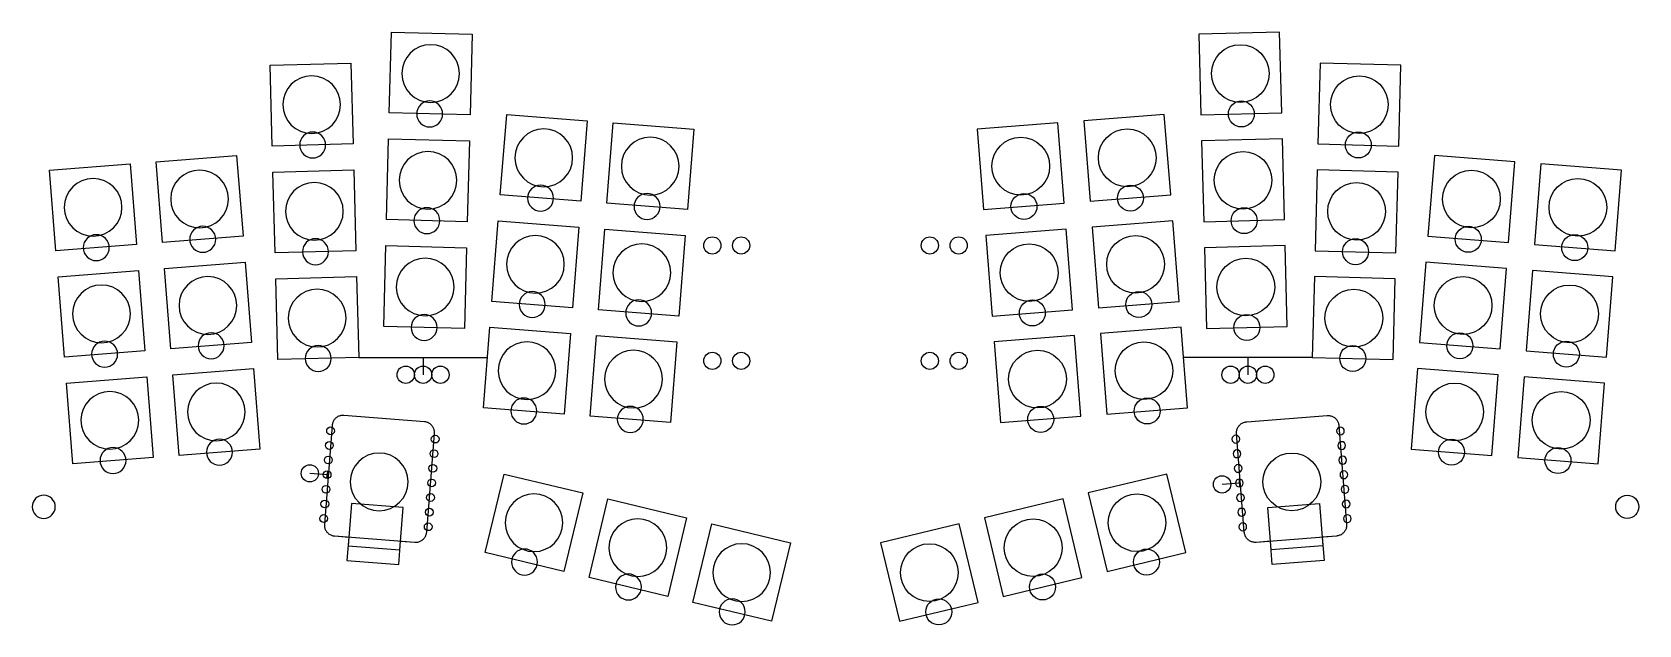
# Model space of a CAD drawing. Header units: millimetres. Extents: x -174 to 104, y -43 to 60.
import ezdxf

# ---------------------------------------------------------------- set-up
doc = ezdxf.new("R2010")
doc.units = ezdxf.units.MM
doc.layers.add('pcb-guides', color=230, linetype='Continuous', true_color=0xff0083)

msp = doc.modelspace()

# ---------------------------------------------------------------- linework, layer by layer
at = {"layer": 'pcb-guides'}
for points in [[(-98.31, 45.76), (-112.31, 46.12), (-111.94, 60.12), (-97.95, 59.75)], [(28.31, 45.76), (42.31, 46.12), (41.94, 60.12), (27.95, 59.75)], [(-118.58, 40.74), (-132.58, 40.38), (-132.94, 54.37), (-118.95, 54.74)], [(48.58, 40.74), (62.58, 40.38), (62.94, 54.37), (48.95, 54.74)], [(-79.11, 30.81), (-93.07, 31.91), (-91.97, 45.87), (-78.01, 44.77)], [(9.11, 30.81), (23.07, 31.91), (21.97, 45.87), (8.01, 44.77)], [(-60.67, 29.36), (-74.62, 30.46), (-73.53, 44.41), (-59.57, 43.32)], [(-9.33, 29.36), (4.62, 30.46), (3.53, 44.41), (-10.43, 43.32)], [(-98.8, 27.26), (-112.79, 27.63), (-112.42, 41.62), (-98.43, 41.26)], [(28.8, 27.26), (42.79, 27.63), (42.42, 41.62), (28.43, 41.26)], [(-156.09, 23.32), (-170.05, 22.22), (-171.15, 36.18), (-157.19, 37.27)], [(-137.65, 24.77), (-151.61, 23.67), (-152.71, 37.63), (-138.75, 38.73)], [(-118.1, 22.25), (-132.09, 21.88), (-132.46, 35.88), (-118.47, 36.24)], [(48.1, 22.25), (62.09, 21.88), (62.46, 35.88), (48.47, 36.24)], [(67.65, 24.77), (81.61, 23.67), (82.71, 37.63), (68.75, 38.73)], [(86.09, 23.32), (100.05, 22.22), (101.15, 36.18), (87.19, 37.27)], [(-80.56, 12.37), (-94.52, 13.47), (-93.42, 27.42), (-79.46, 26.32)], [(-62.12, 10.92), (-76.08, 12.01), (-74.98, 25.97), (-61.02, 24.87)], [(-7.88, 10.92), (6.08, 12.01), (4.98, 25.97), (-8.98, 24.87)], [(10.56, 12.37), (24.52, 13.47), (23.42, 27.42), (9.46, 26.32)], [(-99.28, 8.77), (-113.28, 9.14), (-112.91, 23.13), (-98.91, 22.76)], [(29.28, 8.77), (43.28, 9.14), (42.91, 23.13), (28.91, 22.76)], [(-136.2, 6.33), (-150.16, 5.23), (-151.26, 19.18), (-137.3, 20.28)], [(66.2, 6.33), (80.16, 5.23), (81.26, 19.18), (67.3, 20.28)], [(-154.64, 4.87), (-168.6, 3.78), (-169.7, 17.73), (-155.74, 18.83)], [(-117.61, 3.75), (-131.61, 3.39), (-131.98, 17.38), (-117.98, 17.75)], [(47.61, 3.75), (61.61, 3.39), (61.98, 17.38), (47.98, 17.75)], [(84.64, 4.87), (98.6, 3.78), (99.7, 17.73), (85.74, 18.83)], [(-82.01, -6.08), (-95.97, -4.98), (-94.87, 8.98), (-80.92, 7.88)], [(12.01, -6.08), (25.97, -4.98), (24.87, 8.98), (10.92, 7.88)], [(-63.57, -7.53), (-77.53, -6.43), (-76.43, 7.53), (-62.47, 6.43)], [(-6.43, -7.53), (7.53, -6.43), (6.43, 7.53), (-7.53, 6.43)], [(-153.19, -13.57), (-167.15, -14.67), (-168.25, -0.71), (-154.29, 0.39)], [(-134.75, -12.12), (-148.71, -13.22), (-149.8, 0.74), (-135.85, 1.84)], [(64.75, -12.12), (78.71, -13.22), (79.8, 0.74), (65.85, 1.84)], [(83.19, -13.57), (97.15, -14.67), (98.25, -0.71), (84.29, 0.39)], [(-123.56, -25.13), (-123.56, -25.26), (-123.56, -25.4), (-123.54, -25.53), (-123.52, -25.67), (-123.49, -25.8), (-123.45, -25.93), (-123.39, -26.05), (-123.33, -26.18), (-123.26, -26.29), (-123.19, -26.41), (-123.1, -26.51), (-123.01, -26.61), (-122.91, -26.71), (-122.81, -26.79), (-122.7, -26.87), (-122.58, -26.94), (-122.46, -27), (-122.33, -27.06), (-122.2, -27.1), (-122.07, -27.13), (-121.94, -27.16), (-121.81, -27.18), (-107.88, -28.27), (-107.74, -28.28), (-107.61, -28.27), (-107.47, -28.26), (-107.34, -28.24), (-107.21, -28.21), (-107.08, -28.16), (-106.95, -28.11), (-106.83, -28.05), (-106.71, -27.98), (-106.6, -27.91), (-106.49, -27.82), (-106.39, -27.73), (-106.3, -27.63), (-106.21, -27.52), (-106.13, -27.41), (-106.06, -27.3), (-106, -27.18), (-105.95, -27.05), (-105.9, -26.92), (-105.87, -26.79), (-105.85, -26.66), (-105.83, -26.52), (-104.48, -9.43), (-104.48, -9.29), (-104.48, -9.16), (-104.5, -9.02), (-104.52, -8.89), (-104.55, -8.76), (-104.59, -8.63), (-104.65, -8.5), (-104.71, -8.38), (-104.78, -8.26), (-104.85, -8.15), (-104.94, -8.04), (-105.03, -7.94), (-105.13, -7.85), (-105.23, -7.76), (-105.34, -7.69), (-105.46, -7.62), (-105.58, -7.55), (-105.71, -7.5), (-105.84, -7.46), (-105.97, -7.42), (-106.1, -7.4), (-106.23, -7.38), (-120.16, -6.29), (-120.3, -6.28), (-120.43, -6.28), (-120.57, -6.3), (-120.7, -6.32), (-120.83, -6.35), (-120.97, -6.4), (-121.09, -6.45), (-121.21, -6.51), (-121.33, -6.58), (-121.44, -6.65), (-121.55, -6.74), (-121.65, -6.83), (-121.74, -6.93), (-121.83, -7.03), (-121.91, -7.14), (-121.98, -7.26), (-122.04, -7.38), (-122.09, -7.51), (-122.14, -7.64), (-122.17, -7.77), (-122.19, -7.9), (-122.21, -8.04)], [(-122.21, -8.04), (-123.56, -25.13), (-123.56, -25.26), (-123.56, -25.4), (-123.54, -25.53), (-123.52, -25.67), (-123.49, -25.8), (-123.45, -25.93), (-123.39, -26.05), (-123.33, -26.18), (-123.26, -26.29), (-123.19, -26.41), (-123.1, -26.51), (-123.01, -26.61), (-122.91, -26.71), (-122.81, -26.79), (-122.7, -26.87), (-122.58, -26.94), (-122.46, -27), (-122.33, -27.06), (-122.2, -27.1), (-122.07, -27.13), (-121.94, -27.16), (-121.81, -27.18), (-119.33, -27.37), (-119.65, -31.41), (-110.67, -32.11), (-110.36, -28.08), (-107.88, -28.27), (-107.74, -28.28), (-107.61, -28.27), (-107.47, -28.26), (-107.34, -28.24), (-107.21, -28.21), (-107.08, -28.16), (-106.95, -28.11), (-106.83, -28.05), (-106.71, -27.98), (-106.6, -27.91), (-106.49, -27.82), (-106.39, -27.73), (-106.3, -27.63), (-106.21, -27.52), (-106.13, -27.41), (-106.06, -27.3), (-106, -27.18), (-105.95, -27.05), (-105.9, -26.92), (-105.87, -26.79), (-105.85, -26.66), (-105.83, -26.52), (-104.48, -9.43), (-104.48, -9.29), (-104.48, -9.16), (-104.5, -9.02), (-104.52, -8.89), (-104.55, -8.76), (-104.59, -8.63), (-104.65, -8.5), (-104.71, -8.38), (-104.78, -8.26), (-104.85, -8.15), (-104.94, -8.04), (-105.03, -7.94), (-105.13, -7.85), (-105.23, -7.76), (-105.34, -7.69), (-105.46, -7.62), (-105.58, -7.55), (-105.71, -7.5), (-105.84, -7.46), (-105.97, -7.42), (-106.1, -7.4), (-106.23, -7.38), (-120.16, -6.29), (-120.3, -6.28), (-120.43, -6.28), (-120.57, -6.3), (-120.7, -6.32), (-120.83, -6.35), (-120.97, -6.4), (-121.09, -6.45), (-121.21, -6.51), (-121.33, -6.58), (-121.44, -6.65), (-121.55, -6.74), (-121.65, -6.83), (-121.74, -6.93), (-121.83, -7.03), (-121.91, -7.14), (-121.98, -7.26), (-122.04, -7.38), (-122.09, -7.51), (-122.14, -7.64), (-122.17, -7.77), (-122.19, -7.9)], [(52.21, -8.05), (53.56, -25.14), (53.56, -25.28), (53.56, -25.42), (53.54, -25.55), (53.52, -25.68), (53.49, -25.82), (53.45, -25.95), (53.39, -26.07), (53.34, -26.19), (53.27, -26.31), (53.19, -26.42), (53.1, -26.53), (53.01, -26.63), (52.91, -26.72), (52.81, -26.81), (52.7, -26.89), (52.58, -26.96), (52.46, -27.02), (52.33, -27.07), (52.21, -27.12), (52.08, -27.15), (51.94, -27.18), (51.81, -27.19), (49.33, -27.39), (49.65, -31.42), (40.67, -32.13), (40.36, -28.09), (37.88, -28.29), (37.74, -28.29), (37.61, -28.29), (37.47, -28.28), (37.34, -28.25), (37.21, -28.22), (37.08, -28.18), (36.95, -28.13), (36.83, -28.07), (36.71, -28), (36.6, -27.92), (36.49, -27.84), (36.39, -27.75), (36.3, -27.65), (36.21, -27.54), (36.14, -27.43), (36.07, -27.31), (36, -27.19), (35.95, -27.07), (35.91, -26.94), (35.87, -26.81), (35.85, -26.67), (35.83, -26.54), (34.49, -9.45), (34.48, -9.31), (34.48, -9.17), (34.5, -9.04), (34.52, -8.91), (34.55, -8.77), (34.6, -8.64), (34.65, -8.52), (34.71, -8.4), (34.78, -8.28), (34.85, -8.17), (34.94, -8.06), (35.03, -7.96), (35.13, -7.87), (35.23, -7.78), (35.34, -7.7), (35.46, -7.63), (35.58, -7.57), (35.71, -7.52), (35.84, -7.47), (35.97, -7.44), (36.1, -7.41), (36.24, -7.4), (50.16, -6.3), (50.3, -6.3), (50.43, -6.3), (50.57, -6.31), (50.7, -6.34), (50.83, -6.37), (50.97, -6.41), (51.09, -6.46), (51.21, -6.52), (51.33, -6.59), (51.44, -6.67), (51.55, -6.75), (51.65, -6.84), (51.74, -6.94), (51.83, -7.05), (51.91, -7.16), (51.98, -7.27), (52.04, -7.4), (52.09, -7.52), (52.14, -7.65), (52.17, -7.78), (52.19, -7.91)], [(53.56, -25.14), (53.56, -25.28), (53.56, -25.42), (53.54, -25.55), (53.52, -25.68), (53.49, -25.82), (53.45, -25.95), (53.39, -26.07), (53.34, -26.19), (53.27, -26.31), (53.19, -26.42), (53.1, -26.53), (53.01, -26.63), (52.91, -26.72), (52.81, -26.81), (52.7, -26.89), (52.58, -26.96), (52.46, -27.02), (52.33, -27.07), (52.21, -27.12), (52.08, -27.15), (51.94, -27.18), (51.81, -27.19), (37.88, -28.29), (37.74, -28.29), (37.61, -28.29), (37.47, -28.28), (37.34, -28.25), (37.21, -28.22), (37.08, -28.18), (36.95, -28.13), (36.83, -28.07), (36.71, -28), (36.6, -27.92), (36.49, -27.84), (36.39, -27.75), (36.3, -27.65), (36.21, -27.54), (36.14, -27.43), (36.07, -27.31), (36, -27.19), (35.95, -27.07), (35.91, -26.94), (35.87, -26.81), (35.85, -26.67), (35.83, -26.54), (34.49, -9.45), (34.48, -9.31), (34.48, -9.17), (34.5, -9.04), (34.52, -8.91), (34.55, -8.77), (34.6, -8.64), (34.65, -8.52), (34.71, -8.4), (34.78, -8.28), (34.85, -8.17), (34.94, -8.06), (35.03, -7.96), (35.13, -7.87), (35.23, -7.78), (35.34, -7.7), (35.46, -7.63), (35.58, -7.57), (35.71, -7.52), (35.84, -7.47), (35.97, -7.44), (36.1, -7.41), (36.24, -7.4), (50.16, -6.3), (50.3, -6.3), (50.43, -6.3), (50.57, -6.31), (50.7, -6.34), (50.83, -6.37), (50.97, -6.41), (51.09, -6.46), (51.21, -6.52), (51.33, -6.59), (51.44, -6.67), (51.55, -6.75), (51.65, -6.84), (51.74, -6.94), (51.83, -7.05), (51.91, -7.16), (51.98, -7.27), (52.04, -7.4), (52.09, -7.52), (52.14, -7.65), (52.17, -7.78), (52.19, -7.91), (52.21, -8.05)], [(-95.68, -30.06), (-92.41, -16.45), (-78.8, -19.72), (-82.06, -33.33)], [(25.68, -30.06), (22.41, -16.45), (8.8, -19.72), (12.06, -33.33)], [(-109.9, -22.25), (-118.87, -21.55), (-119.45, -28.88), (-110.47, -29.58)], [(-77.69, -34.38), (-74.42, -20.77), (-60.81, -24.04), (-64.07, -37.65)], [(7.69, -34.38), (4.42, -20.77), (-9.19, -24.04), (-5.93, -37.65)], [(39.9, -22.27), (48.87, -21.56), (49.45, -28.89), (40.47, -29.6)], [(-59.7, -38.7), (-56.43, -25.09), (-42.82, -28.36), (-46.09, -41.97)], [(-10.3, -38.7), (-13.57, -25.09), (-27.18, -28.36), (-23.91, -41.97)]]:
    msp.add_lwpolyline(points, close=True, dxfattribs=at)
for points in [[(-117.61, 3.75), (-95.28, 3.75)], [(-106.45, 3.75), (-106.45, 0.75)], [(47.61, 3.75), (25.28, 3.75)], [(36.45, 3.75), (36.45, 0.75)], [(-123.03, -15.89), (-123.13, -17.24), (-123.08, -16.57), (-126.07, -16.33)], [(34.96, -18.01), (31.97, -18.24)], [(34.91, -17.34), (35.01, -18.68)]]:
    msp.add_lwpolyline(points, dxfattribs=at)
at = {"layer": 'pcb-guides', "extrusion": (0, 0, -1)}
for centre, radius in [((105.13, 52.94), 5), ((125.76, 47.56), 5), ((105.31, 45.94), 2.25), ((125.58, 40.56), 2.25), ((85.54, 38.34), 5), ((67.1, 36.89), 5), ((105.61, 34.44), 5), ((145.18, 31.2), 5), ((163.62, 29.75), 5), ((125.28, 29.06), 5), ((86.09, 31.36), 2.25), ((67.65, 29.91), 2.25), ((105.79, 27.45), 2.25), ((144.63, 24.22), 2.25), ((163.07, 22.77), 2.25), ((125.1, 22.07), 2.25), ((86.99, 19.89), 5), ((68.55, 18.44), 5), ((106.09, 15.95), 5), ((143.73, 12.75), 5), ((162.17, 11.3), 5), ((124.8, 10.57), 5), ((87.54, 12.92), 2.25), ((106.28, 8.95), 2.25), ((69.1, 11.46), 2.25), ((161.62, 4.32), 2.25), ((143.18, 5.78), 2.25), ((124.61, 3.57), 2.25), ((88.44, 1.45), 5), ((70, 0), 5), ((160.72, -7.14), 5), ((142.28, -5.69), 5), ((88.99, -5.53), 2.25), ((70.55, -6.98), 2.25), ((141.73, -12.67), 2.25), ((160.17, -14.12), 2.25), ((114.06, -17.81), 5), ((172.18, -22.13), 2), ((87.24, -24.89), 5), ((69.25, -29.21), 5), ((88.87, -31.7), 2.25), ((51.26, -33.53), 5), ((70.88, -36.02), 2.25), ((52.89, -40.34), 2.25)]:
    msp.add_circle(centre, radius, dxfattribs=at)
at = {"layer": 'pcb-guides'}
for centre, radius in [((35.13, 52.94), 5), ((55.76, 47.56), 5), ((35.31, 45.94), 2.25), ((-2.9, 36.89), 5), ((15.54, 38.34), 5), ((55.58, 40.56), 2.25), ((35.61, 34.44), 5), ((75.18, 31.2), 5), ((16.09, 31.36), 2.25), ((55.28, 29.06), 5), ((93.62, 29.75), 5), ((-2.35, 29.91), 2.25), ((35.79, 27.45), 2.25), ((74.63, 24.22), 2.25), ((-56.34, 23.16), 1.49), ((-51.34, 23.16), 1.49), ((-18.66, 23.16), 1.49), ((-13.66, 23.16), 1.49), ((-1.45, 18.44), 5), ((16.99, 19.89), 5), ((55.1, 22.07), 2.25), ((93.07, 22.77), 2.25), ((36.09, 15.95), 5), ((73.73, 12.75), 5), ((17.54, 12.92), 2.25), ((54.8, 10.57), 5), ((92.17, 11.3), 5), ((-0.9, 11.46), 2.25), ((36.28, 8.95), 2.25), ((18.44, 1.45), 5), ((54.61, 3.57), 2.25), ((73.18, 5.78), 2.25), ((91.62, 4.32), 2.25), ((-56.34, 3.16), 1.49), ((-51.34, 3.16), 1.49), ((-18.66, 3.16), 1.49), ((-13.66, 3.16), 1.49), ((0, 0), 5), ((-109.45, 0.75), 1.5), ((-106.45, 0.75), 1.5), ((-103.45, 0.75), 1.5), ((33.45, 0.75), 1.5), ((36.45, 0.75), 1.5), ((39.45, 0.75), 1.5), ((72.28, -5.69), 5), ((90.72, -7.14), 5), ((0.55, -6.98), 2.25), ((18.99, -5.53), 2.25), ((71.73, -12.67), 2.25), ((44.06, -17.81), 5), ((90.17, -14.12), 2.25), ((-126.07, -16.33), 1.5), ((31.97, -18.24), 1.5), ((17.24, -24.89), 5), ((102.18, -22.13), 2), ((-0.75, -29.21), 5), ((-18.74, -33.53), 5), ((18.87, -31.7), 2.25), ((0.88, -36.02), 2.25), ((-17.11, -40.34), 2.25)]:
    msp.add_circle(centre, radius, dxfattribs=at)
at = {"layer": 'pcb-guides', "color": 0, "linetype": 'ByBlock', "lineweight": -2}
for centre in [(-122.48, -8.97), (-122.68, -11.5), (-104.36, -10.4), (-122.88, -14.03), (-104.56, -12.93), (-123.08, -16.57), (-104.76, -15.46), (-123.28, -19.1), (-104.96, -17.99), (-123.48, -21.63), (-105.16, -20.52), (-123.68, -24.16), (-105.56, -25.59), (-105.36, -23.06)]:
    msp.add_circle(centre, 0.673, dxfattribs=at)
at = {"layer": 'pcb-guides', "color": 0, "linetype": 'ByBlock', "lineweight": -2, "extrusion": (0, 0, -1)}
for centre in [(-52.48, -8.98), (-34.36, -10.41), (-52.68, -11.52), (-34.56, -12.94), (-52.88, -14.05), (-34.76, -15.48), (-53.08, -16.58), (-34.96, -18.01), (-53.28, -19.11), (-35.16, -20.54), (-53.48, -21.65), (-35.36, -23.07), (-35.56, -25.6), (-53.68, -24.18)]:
    msp.add_circle(centre, 0.673, dxfattribs=at)

doc.saveas('drawing.dxf')
